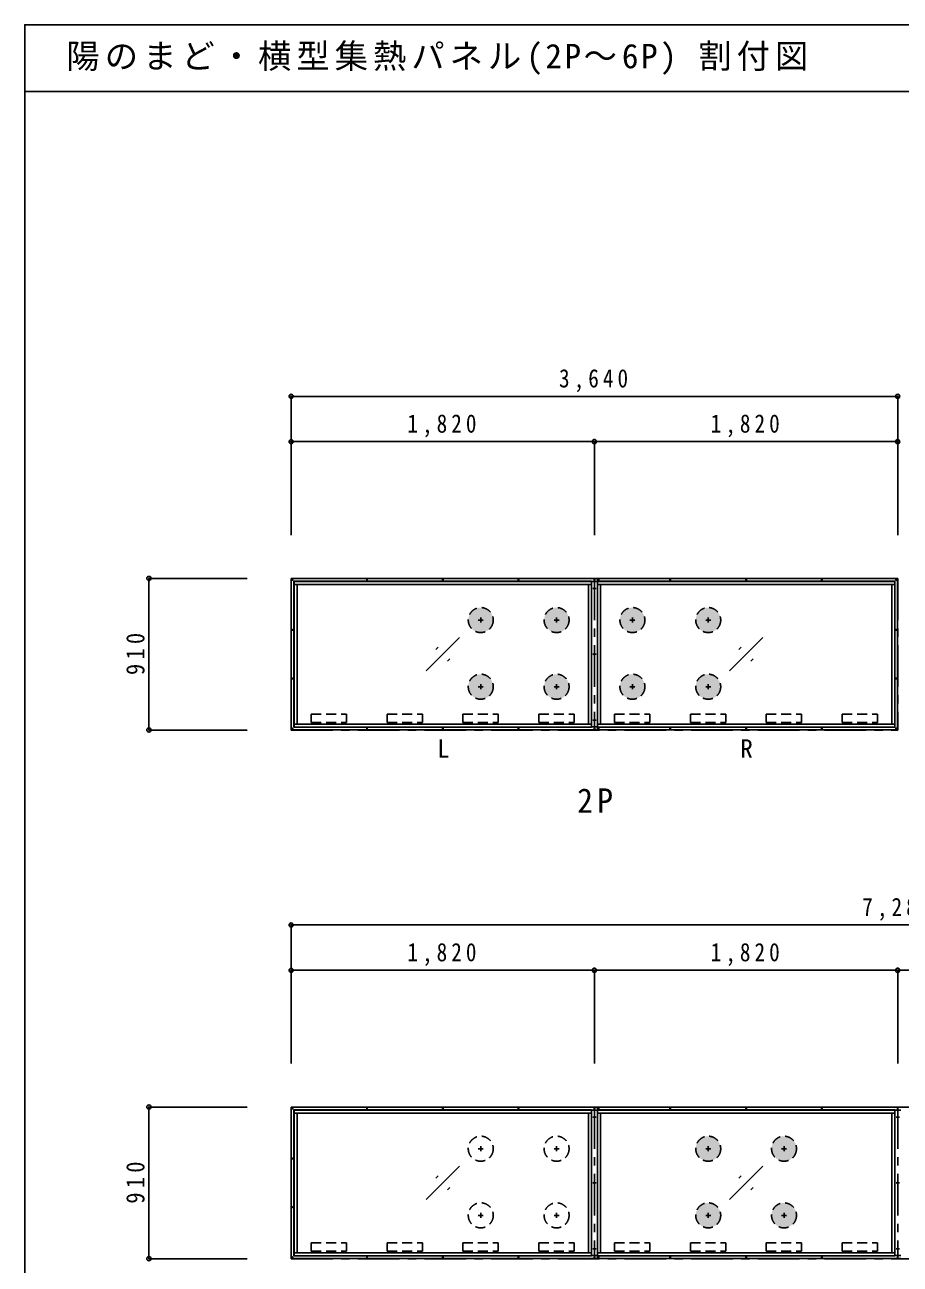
# Model space of a CAD drawing. Units: millimetres at full size, sheet at 1:50. Extents: x -8818 to 11382, y -6635 to 7415.
# Drawn here: x -8818 to -3564, y -24 to 7415 of the extents above; entities that cross this region are included whole.
import ezdxf
from ezdxf.enums import TextEntityAlignment as Align

# ---------------------------------------------------------------- set-up
doc = ezdxf.new("R2010")
doc.units = ezdxf.units.MM
doc.header["$LTSCALE"] = 50
doc.header["$PDMODE"] = 32
doc.header["$PDSIZE"] = 25
doc.linetypes.add('CHAIN1', pattern=[8, 5, -1, 1, -1])
doc.linetypes.add('DASHED1', pattern=[1.8, 1.2, -0.6])
doc.layers.add('0-0', color=7, linetype='Continuous')
doc.layers.add('F-0', color=2, linetype='Continuous')
doc.styles.add('ＭＳ ゴシック', font='')
doc.styles.get('ＭＳ ゴシック').set_extended_font_data('MS Gothic')

msp = doc.modelspace()

# ---------------------------------------------------------------- hatches: boundary and pattern name
at = {"layer": '0-0'}
for points in [[(-6006.43, 3842.01, 1), (-6156.43, 3842.01, 1)], [(-5551.43, 3842.01, 1), (-5701.43, 3842.01, 1)], [(-5096.43, 3842.01, 1), (-5246.43, 3842.01, 1)], [(-4641.43, 3842.01, 1), (-4791.43, 3842.01, 1)], [(-6006.43, 3442.01, 1), (-6156.43, 3442.01, 1)], [(-5551.43, 3442.01, 1), (-5701.43, 3442.01, 1)], [(-5096.43, 3442.01, 1), (-5246.43, 3442.01, 1)], [(-4641.43, 3442.01, 1), (-4791.43, 3442.01, 1)], [(-4641.43, 669.29, 1), (-4791.43, 669.29, 1)], [(-4186.43, 669.29, 1), (-4336.43, 669.29, 1)], [(-4641.43, 269.29, 1), (-4791.43, 269.29, 1)], [(-4186.43, 269.29, 1), (-4336.43, 269.29, 1)]]:
    msp.add_hatch(color=256, dxfattribs=at).paths.add_polyline_path(points)

# ---------------------------------------------------------------- linework, layer by layer
at = {"layer": '0-0', "color": 4}
for p, q in [((-7219.43, 5184.75), (-3579.43, 5184.75)), ((-7219.43, 5184.75), (-7219.43, 4352.53)), ((-3579.43, 5184.75), (-3579.43, 4352.53)), ((-7219.43, 4913.41), (-5399.43, 4913.41)), ((-7219.43, 4913.41), (-7219.43, 4352.53)), ((-5399.43, 4913.41), (-5399.43, 4352.53)), ((-5399.43, 4913.41), (-3579.43, 4913.41)), ((-3579.43, 4913.41), (-3579.43, 4352.53)), ((-8073.07, 4092.01), (-8073.07, 3182.01)), ((-8073.07, 4092.01), (-7483.39, 4092.01)), ((-7218.43, 4091.01), (-7218.43, 3183.01)), ((-7218.43, 4091.01), (-5381.43, 4091.01)), ((-5381.43, 4073.01), (-5381.43, 4091.01)), ((-5381.43, 4075.51), (-5381.43, 4091.01)), ((-6409.43, 3537.01), (-6209.43, 3737.01)), ((-4589.43, 3537.01), (-4389.43, 3737.01)), ((-6351.86, 3665.3), (-6337.71, 3679.44)), ((-4531.86, 3665.3), (-4517.71, 3679.44)), ((-6281.15, 3594.59), (-6267, 3608.73)), ((-4461.15, 3594.59), (-4447, 3608.73)), ((-5381.43, 3201.01), (-5381.43, 3183.01)), ((-8073.07, 3182.01), (-7483.39, 3182.01)), ((-7218.43, 3183.01), (-5381.43, 3183.01)), ((-5381.43, 3198.51), (-5381.43, 3183.01)), ((-5381.43, 3183.01), (-3580.43, 3183.01)), ((-7219.43, 2012.03), (-7219.43, 1179.81)), ((-7219.43, 2012.03), (60.57, 2012.03)), ((-7219.43, 2012.03), (-7219.43, 1179.81)), ((-7219.43, 1740.69), (-7219.43, 1179.81)), ((-7219.43, 1740.69), (-5399.43, 1740.69)), ((-7219.43, 1740.69), (-7219.43, 1179.81)), ((-5399.43, 1740.69), (-5399.43, 1179.81)), ((-5399.43, 1740.69), (-3579.43, 1740.69)), ((-3579.43, 1740.69), (-3579.43, 1179.81)), ((-3579.43, 1740.69), (-1759.43, 1740.69)), ((-8073.07, 919.29), (-8073.07, 9.29)), ((-8073.07, 919.29), (-7483.39, 919.29)), ((-7218.43, 918.29), (-7218.43, 10.29)), ((-7218.43, 918.29), (-5381.43, 918.29)), ((-5381.43, 900.29), (-5381.43, 918.29)), ((-6409.43, 364.29), (-6209.43, 564.29)), ((-4589.43, 364.29), (-4389.43, 564.29)), ((-6351.86, 492.57), (-6337.71, 506.72)), ((-4531.86, 492.57), (-4517.71, 506.72)), ((-6281.15, 421.86), (-6267, 436)), ((-4461.15, 421.86), (-4447, 436)), ((-8073.07, 9.29), (-7483.39, 9.29)), ((-7218.43, 10.29), (-5381.43, 10.29)), ((-5381.43, 28.29), (-5381.43, 10.29))]:
    msp.add_line(p, q, dxfattribs=at)
at = {"layer": '0-0', "color": 3, "linetype": 'CHAIN1'}
for p, q in [((-7219.43, 4092.01), (-3579.43, 4092.01)), ((-7219.43, 4092.01), (-7219.43, 3182.01)), ((-3579.43, 4092.01), (-3579.43, 3182.01)), ((-5399.43, 4091.01), (-5399.43, 3183.01)), ((-7219.43, 3182.01), (-3579.43, 3182.01)), ((-7219.43, 919.29), (60.57, 919.29)), ((-5399.43, 918.29), (-5399.43, 10.29)), ((-3579.43, 918.29), (-3579.43, 10.29))]:
    msp.add_line(p, q, dxfattribs=at)
at = {"layer": '0-0'}
for p, q in [((-7202.93, 4075.51), (-7202.93, 3198.51)), ((-5417.43, 4075.51), (-7202.93, 4075.51)), ((-5417.43, 4056.01), (-7202.93, 4056.01)), ((-7201.43, 4075.51), (-7201.43, 3198.51)), ((-5417.43, 4074.01), (-7201.43, 4074.01)), ((-7183.43, 4056.01), (-7183.43, 3218.01)), ((-5435.43, 3218.01), (-5435.43, 4056.01)), ((-5417.43, 3198.51), (-5417.43, 4075.51)), ((-5381.43, 4073.01), (-5417.43, 4073.01)), ((-5381.43, 4073.01), (-5417.43, 4073.01)), ((-5399.43, 4091.01), (-4944.43, 4091.01)), ((-5381.43, 4075.51), (-5381.43, 3198.51)), ((-3597.43, 4074.01), (-5381.43, 4074.01)), ((-5381.43, 4073.01), (-5381.43, 3201.01)), ((-3597.43, 4056.01), (-5381.43, 4056.01)), ((-5363.43, 4056.01), (-5363.43, 3218.01)), ((-3615.43, 3218.01), (-3615.43, 4056.01)), ((-3597.43, 3198.51), (-3597.43, 4075.51)), ((-7202.93, 3218.01), (-5417.43, 3218.01)), ((-7201.43, 3200.01), (-5417.43, 3200.01)), ((-5417.43, 3201.01), (-5381.43, 3201.01)), ((-5381.43, 3218.01), (-3597.43, 3218.01)), ((-5381.43, 3200.01), (-3597.43, 3200.01)), ((-7202.93, 3198.51), (-5417.43, 3198.51)), ((-7202.93, 902.79), (-7202.93, 25.79)), ((-5417.43, 902.79), (-7202.93, 902.79)), ((-7201.43, 902.79), (-7201.43, 25.79)), ((-5417.43, 901.29), (-7201.43, 901.29)), ((-5417.43, 25.79), (-5417.43, 902.79)), ((-5381.43, 900.29), (-5417.43, 900.29)), ((-5399.43, 918.29), (-4944.43, 918.29)), ((-3597.43, 901.29), (-5381.43, 901.29)), ((-5381.43, 900.29), (-5381.43, 28.29)), ((-3597.43, 25.79), (-3597.43, 902.79)), ((-3561.43, 900.29), (-3597.43, 900.29)), ((-5417.43, 883.29), (-7202.93, 883.29)), ((-7183.43, 883.29), (-7183.43, 45.29)), ((-5435.43, 45.29), (-5435.43, 883.29)), ((-3597.43, 883.29), (-5381.43, 883.29)), ((-5363.43, 883.29), (-5363.43, 45.29)), ((-3615.43, 45.29), (-3615.43, 883.29)), ((-7202.93, 45.29), (-5417.43, 45.29)), ((-7202.93, 25.79), (-5417.43, 25.79)), ((-7201.43, 27.29), (-5417.43, 27.29)), ((-5417.43, 28.29), (-5381.43, 28.29)), ((-5381.43, 45.29), (-3597.43, 45.29)), ((-5381.43, 27.29), (-3597.43, 27.29)), ((-3597.43, 28.29), (-3561.43, 28.29))]:
    msp.add_line(p, q, dxfattribs=at)
at = {"layer": '0-0', "color": 4, "linetype": 'CHAIN1'}
for p, q in [((-5409.43, 4032.01), (-5389.43, 4032.01)), ((-5399.43, 4042.01), (-5399.43, 4022.01)), ((-6096.43, 3842.01), (-6066.43, 3842.01)), ((-6081.43, 3857.01), (-6081.43, 3827.01)), ((-5641.43, 3842.01), (-5611.43, 3842.01)), ((-5626.43, 3857.01), (-5626.43, 3827.01)), ((-5186.43, 3842.01), (-5156.43, 3842.01)), ((-5171.43, 3857.01), (-5171.43, 3827.01)), ((-4731.43, 3842.01), (-4701.43, 3842.01)), ((-4716.43, 3857.01), (-4716.43, 3827.01)), ((-5399.43, 3647.01), (-5399.43, 3627.01)), ((-5409.43, 3637.01), (-5389.43, 3637.01)), ((-6096.43, 3442.01), (-6066.43, 3442.01)), ((-6081.43, 3457.01), (-6081.43, 3427.01)), ((-5641.43, 3442.01), (-5611.43, 3442.01)), ((-5626.43, 3457.01), (-5626.43, 3427.01)), ((-5186.43, 3442.01), (-5156.43, 3442.01)), ((-5171.43, 3457.01), (-5171.43, 3427.01)), ((-4731.43, 3442.01), (-4701.43, 3442.01)), ((-4716.43, 3457.01), (-4716.43, 3427.01)), ((-5409.43, 3242.01), (-5389.43, 3242.01)), ((-5399.43, 3252.01), (-5399.43, 3232.01)), ((-5409.43, 859.29), (-5389.43, 859.29)), ((-5399.43, 869.29), (-5399.43, 849.29)), ((-3589.43, 859.29), (-3569.43, 859.29)), ((-3579.43, 869.29), (-3579.43, 849.29)), ((-6081.43, 684.29), (-6081.43, 654.29)), ((-5626.43, 684.29), (-5626.43, 654.29)), ((-4716.43, 684.29), (-4716.43, 654.29)), ((-4261.43, 684.29), (-4261.43, 654.29)), ((-6096.43, 669.29), (-6066.43, 669.29)), ((-5641.43, 669.29), (-5611.43, 669.29)), ((-4731.43, 669.29), (-4701.43, 669.29)), ((-4276.43, 669.29), (-4246.43, 669.29)), ((-5409.43, 464.29), (-5389.43, 464.29)), ((-5399.43, 474.29), (-5399.43, 454.29)), ((-3589.43, 464.29), (-3569.43, 464.29)), ((-3579.43, 474.29), (-3579.43, 454.29)), ((-6096.43, 269.29), (-6066.43, 269.29)), ((-6081.43, 284.29), (-6081.43, 254.29)), ((-5641.43, 269.29), (-5611.43, 269.29)), ((-5626.43, 284.29), (-5626.43, 254.29)), ((-4731.43, 269.29), (-4701.43, 269.29)), ((-4716.43, 284.29), (-4716.43, 254.29)), ((-4276.43, 269.29), (-4246.43, 269.29)), ((-4261.43, 284.29), (-4261.43, 254.29)), ((-5399.43, 79.29), (-5399.43, 59.29)), ((-3579.43, 79.29), (-3579.43, 59.29)), ((-5409.43, 69.29), (-5389.43, 69.29)), ((-3589.43, 69.29), (-3569.43, 69.29))]:
    msp.add_line(p, q, dxfattribs=at)
at = {"layer": '0-0', "linetype": 'DASHED1'}
for p, q in [((-7098.43, 3278.01), (-6886.43, 3278.01)), ((-7098.43, 3278.01), (-7098.43, 3228.01)), ((-6886.43, 3278.01), (-6886.43, 3228.01)), ((-6643.43, 3278.01), (-6643.43, 3228.01)), ((-6643.43, 3278.01), (-6431.43, 3278.01)), ((-6431.43, 3278.01), (-6431.43, 3228.01)), ((-6188.43, 3278.01), (-6188.43, 3228.01)), ((-6188.43, 3278.01), (-5976.43, 3278.01)), ((-5976.43, 3278.01), (-5976.43, 3228.01)), ((-5733.43, 3278.01), (-5733.43, 3228.01)), ((-5733.43, 3278.01), (-5521.43, 3278.01)), ((-5521.43, 3278.01), (-5521.43, 3228.01)), ((-5278.43, 3278.01), (-5278.43, 3228.01)), ((-5278.43, 3278.01), (-5066.43, 3278.01)), ((-5066.43, 3278.01), (-5066.43, 3228.01)), ((-4823.43, 3278.01), (-4823.43, 3228.01)), ((-4823.43, 3278.01), (-4611.43, 3278.01)), ((-4611.43, 3278.01), (-4611.43, 3228.01)), ((-4368.43, 3278.01), (-4368.43, 3228.01)), ((-4368.43, 3278.01), (-4156.43, 3278.01)), ((-4156.43, 3278.01), (-4156.43, 3228.01)), ((-3913.43, 3278.01), (-3913.43, 3228.01)), ((-3913.43, 3278.01), (-3701.43, 3278.01)), ((-3701.43, 3278.01), (-3701.43, 3228.01)), ((-7098.43, 3228.01), (-6886.43, 3228.01)), ((-6643.43, 3228.01), (-6431.43, 3228.01)), ((-6188.43, 3228.01), (-5976.43, 3228.01)), ((-5733.43, 3228.01), (-5521.43, 3228.01)), ((-5278.43, 3228.01), (-5066.43, 3228.01)), ((-4823.43, 3228.01), (-4611.43, 3228.01)), ((-4368.43, 3228.01), (-4156.43, 3228.01)), ((-3913.43, 3228.01), (-3701.43, 3228.01)), ((-7098.43, 105.29), (-6886.43, 105.29)), ((-7098.43, 105.29), (-7098.43, 55.29)), ((-6886.43, 105.29), (-6886.43, 55.29)), ((-6643.43, 105.29), (-6643.43, 55.29)), ((-6643.43, 105.29), (-6431.43, 105.29)), ((-6431.43, 105.29), (-6431.43, 55.29)), ((-6188.43, 105.29), (-6188.43, 55.29)), ((-6188.43, 105.29), (-5976.43, 105.29)), ((-5976.43, 105.29), (-5976.43, 55.29)), ((-5733.43, 105.29), (-5733.43, 55.29)), ((-5733.43, 105.29), (-5521.43, 105.29)), ((-5521.43, 105.29), (-5521.43, 55.29)), ((-5278.43, 105.29), (-5278.43, 55.29)), ((-5278.43, 105.29), (-5066.43, 105.29)), ((-5066.43, 105.29), (-5066.43, 55.29)), ((-4823.43, 105.29), (-4823.43, 55.29)), ((-4823.43, 105.29), (-4611.43, 105.29)), ((-4611.43, 105.29), (-4611.43, 55.29)), ((-4368.43, 105.29), (-4368.43, 55.29)), ((-4368.43, 105.29), (-4156.43, 105.29)), ((-4156.43, 105.29), (-4156.43, 55.29)), ((-3913.43, 105.29), (-3913.43, 55.29)), ((-3913.43, 105.29), (-3701.43, 105.29)), ((-3701.43, 105.29), (-3701.43, 55.29)), ((-7098.43, 55.29), (-6886.43, 55.29)), ((-6643.43, 55.29), (-6431.43, 55.29)), ((-6188.43, 55.29), (-5976.43, 55.29)), ((-5733.43, 55.29), (-5521.43, 55.29)), ((-5278.43, 55.29), (-5066.43, 55.29)), ((-4823.43, 55.29), (-4611.43, 55.29)), ((-4368.43, 55.29), (-4156.43, 55.29)), ((-3913.43, 55.29), (-3701.43, 55.29))]:
    msp.add_line(p, q, dxfattribs=at)
at = {"layer": '0-0', "color": 4}
for points in [[(-5381.43, 4091.01), (-3580.43, 4091.01), (-3580.43, 3183.01)], [(-5381.43, 902.79), (-5381.43, 918.29), (-3561.43, 918.29)], [(-5381.43, 25.79), (-5381.43, 10.29), (-3561.43, 10.29)]]:
    msp.add_lwpolyline(points, dxfattribs=at)
at = {"layer": '0-0'}
for points in [[(-5381.43, 3198.51), (-3595.93, 3198.51), (-3595.93, 4075.51), (-5381.43, 4075.51)], [(-3597.43, 902.79), (-5381.43, 902.79), (-5381.43, 25.79), (-3597.43, 25.79)]]:
    msp.add_lwpolyline(points, dxfattribs=at)
at = {"layer": '0-0', "color": 3, "linetype": 'CHAIN1'}
msp.add_lwpolyline([(-7219.43, 919.29), (-7219.43, 9.29), (60.57, 9.29)], dxfattribs=at)
at = {"layer": '0-0', "color": 4}
for centre in [(-7210.43, 4083.01), (-6764.43, 4083.01), (-6309.43, 4083.01), (-5854.43, 4083.01), (-5399.43, 4083.01), (-5374.43, 4083.01), (-4944.43, 4083.01), (-4489.43, 4083.01), (-4034.43, 4083.01), (-3588.43, 4083.01), (-7210.43, 3783.01), (-3588.43, 3783.01), (-7210.43, 3491.01), (-3588.43, 3491.01), (-7210.43, 3191.01), (-6764.43, 3191.01), (-6309.43, 3191.01), (-5854.43, 3191.01), (-5399.43, 3191.01), (-5374.43, 3191.01), (-4944.43, 3191.01), (-4489.43, 3191.01), (-4034.43, 3191.01), (-3588.43, 3191.01), (-7210.43, 910.29), (-6764.43, 910.29), (-6309.43, 910.29), (-5854.43, 910.29), (-5399.43, 910.29), (-5374.43, 910.29), (-4944.43, 910.29), (-4489.43, 910.29), (-4034.43, 910.29), (-3579.43, 910.29), (-7210.43, 610.29), (-7210.43, 318.29), (-7210.43, 18.29), (-6764.43, 18.29), (-6309.43, 18.29), (-5854.43, 18.29), (-5399.43, 18.29), (-5374.43, 18.29), (-4944.43, 18.29), (-4489.43, 18.29), (-4034.43, 18.29), (-3579.43, 18.29)]:
    msp.add_circle(centre, 2.5, dxfattribs=at)
at = {"layer": '0-0'}
for centre in [(-5399.43, 4032.01), (-5399.43, 3637.01), (-5399.43, 3242.01), (-5399.43, 859.29), (-3579.43, 859.29), (-5399.43, 464.29), (-3579.43, 464.29), (-5399.43, 69.29), (-3579.43, 69.29)]:
    msp.add_circle(centre, 3.5, dxfattribs=at)
at = {"layer": '0-0', "linetype": 'DASHED1'}
for centre in [(-6081.43, 3842.01), (-5626.43, 3842.01), (-5171.43, 3842.01), (-4716.43, 3842.01), (-6081.43, 3442.01), (-5626.43, 3442.01), (-5171.43, 3442.01), (-4716.43, 3442.01), (-6081.43, 669.29), (-5626.43, 669.29), (-4716.43, 669.29), (-4261.43, 669.29), (-6081.43, 269.29), (-5626.43, 269.29), (-4716.43, 269.29), (-4261.43, 269.29)]:
    msp.add_circle(centre, 75, dxfattribs=at)
at = {"layer": '0-0', "color": 5}
for p in [(-7219.43, 5184.75), (-3579.43, 5184.75), (-7219.43, 4913.41), (-5399.43, 4913.41), (-3579.43, 4913.41), (-8073.07, 4092.01), (-8073.07, 3182.01), (-7219.43, 2012.03), (-7219.43, 1740.69), (-5399.43, 1740.69), (-3579.43, 1740.69), (-8073.07, 919.29), (-8073.07, 9.29)]:
    msp.add_point(p, dxfattribs=at)
at = {"layer": 'F-0', "color": 5}
msp.add_line((-8817.96, 7014.68), (11382.04, 7014.68), dxfattribs=at)
msp.add_lwpolyline([(-8817.96, -6635.32), (-8817.96, 7414.68), (11382.04, 7414.68)], dxfattribs=at)

# ---------------------------------------------------------------- texts
at = {"layer": '0-0', "style": 'ＭＳ ゴシック'}
for s, p in [('L', (-6343.72, 2983.43)), ('R', (-4523.72, 2983.43))]:
    msp.add_text(s, height=110, dxfattribs=at).set_placement(p, align=Align.BOTTOM_LEFT)
at = {"layer": '0-0', "attachment_point": 7, "style": 'ＭＳ ゴシック'}
for s, insert, char_height in [('\\T1.38;\\W0.85;3,640', (-5611.93, 5209.75), 110), ('\\T1.38;\\W0.85;1,820', (-6521.93, 4938.41), 110), ('\\T1.38;\\W0.85;1,820', (-4701.93, 4938.41), 110), ('\\T1.27;\\W0.95;2P', (-5502.85, 2685.45), 146.6), ('\\T1.38;\\W0.85;7,280', (-3791.93, 2037.03), 110), ('\\T1.38;\\W0.85;1,820', (-6521.93, 1765.69), 110), ('\\T1.38;\\W0.85;1,820', (-4701.93, 1765.69), 110)]:
    msp.add_mtext(s, dxfattribs=dict(at, insert=insert, char_height=char_height))
at = {"layer": '0-0', "char_height": 110, "attachment_point": 7, "rotation": 90, "style": 'ＭＳ ゴシック'}
for insert in [(-8098.07, 3512.01), (-8098.07, 339.29)]:
    msp.add_mtext('\\T1.38;\\W0.9;910', dxfattribs=dict(at, insert=insert))
at = {"layer": 'F-0', "color": 7, "insert": (-8567.96, 7114.68), "char_height": 146.6, "attachment_point": 7, "style": 'ＭＳ ゴシック'}
msp.add_mtext('\\T1.15;陽のまど・横型集熱パネル(2P～6P)\\~割付図', dxfattribs=at)

doc.saveas('drawing.dxf')
